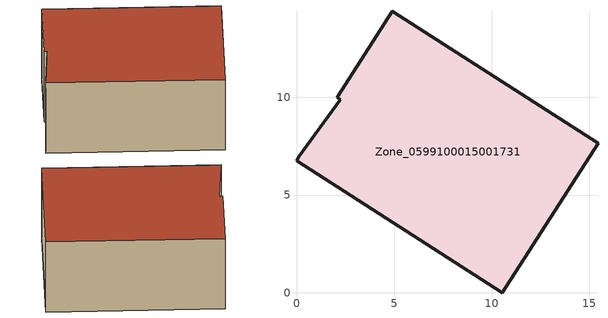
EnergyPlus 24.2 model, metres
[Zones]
Zone_0599100015001731
 floor ground (C_G): 4.9,14.41 15.44,7.66 10.54,0 0,6.75 0.13,6.95 2.24,9.89 2.08,10 z0.74
 wall outside (C_F): 15.44,7.66 4.9,14.41 2.08,10 2.24,9.89 0.13,6.95 0,6.75 10.54,0 15.44,7.66 z0.74:6.67
 roof outside (C_R): 2.24,9.89 0.13,6.95 0,6.75 10.54,0 15.44,7.66 4.9,14.41 2.08,10 z6.67
[BUILDING]
Pand.0599100015001731: North Axis=0; Terrain=City; Loads Convergence Tolerance Value=0.04; Temperature Convergence Tolerance Value=0.4; Solar Distribution=FullExterior; Maximum Number of Warmup Days=25; Minimum Number of Warmup Days=1
[Site:Location]
Rotterdam.The.Hague.AP_ZH_NLD Design_Conditions: Latitude=51.96; Longitude=4.45; Time Zone=1; Elevation=-4.5
[SITE:GROUNDTEMPERATURE:BUILDINGSURFACE]
18, 18, 18, 18, 18, 18, 18, 18, 18, 18, 18, 18
[MATERIAL] Thermal Absorptance=0.9; Solar Absorptance=0.7; Visible Absorptance=0.7
Name | Roughness | Thickness | Conductivity | Density | Specific Heat
G.D.1965-1974 | MediumSmooth | 0.15 | 0.882353 | 540 | 1210
F.D.1965-1974 | Rough | 0.3 | 0.697674 | 1920 | 840
R.D.1965-1974 | MediumRough | 0.2 | 0.232558 | 1500 | 1000
[CONSTRUCTION]
C_G: G.D.1965-1974
C_F: F.D.1965-1974
C_R: R.D.1965-1974
[ZONE]
Zone_0599100015001731: Type=1; Multiplier=1; Ceiling Height=Autocalculate; Volume=Autocalculate; Floor Area=autocalculate; Part of Total Floor Area=Yes
[ZONEINFILTRATION:DESIGNFLOWRATE]
Infil_Zone_0599100015001731: Zone or ZoneList or Space or SpaceList=Zone_0599100015001731; Schedule=AlwaysOn; Design Flow Rate Calculation Method=Flow/Area; Flow Rate per Floor Area=0.0042; Constant Term Coefficient=1; Temperature Term Coefficient=0; Velocity Term Coefficient=0; Velocity Squared Term Coefficient=0
[HVACTEMPLATE:ZONE:IDEALLOADSAIRSYSTEM]
Zone_0599100015001731: Maximum Heating Supply Air Temperature=50; Minimum Cooling Supply Air Temperature=13; Maximum Heating Supply Air Humidity Ratio=0.0156; Minimum Cooling Supply Air Humidity Ratio=0.0077; Heating Limit=NoLimit; Cooling Limit=NoLimit; Dehumidification Control Type=ConstantSensibleHeatRatio; Cooling Sensible Heat Ratio=0.7; Dehumidification Setpoint=60; Humidification Control Type=None; Humidification Setpoint=30; Outdoor Air Method=None; Outdoor Air Flow Rate per Person=0.00944; Outdoor Air Flow Rate per Zone Floor Area=0; Outdoor Air Flow Rate per Zone=0; Demand Controlled Ventilation Type=None; Outdoor Air Economizer Type=NoEconomizer; Heat Recovery Type=None; Sensible Heat Recovery Effectiveness=0.7; Latent Heat Recovery Effectiveness=0.65
[ZONECONTROL:THERMOSTAT]
ThermostatControl_Zone_0599100015001731: Zone or ZoneList=Zone_0599100015001731; Control Type Schedule=DualSetpointControlType; Control 1=Thermostat_Zone_0599100015001731; Temperature Difference Between Cutout And Setpoint=0
[THERMOSTATSETPOINT:DUALSETPOINT]
Thermostat_Zone_0599100015001731: Heating Setpoint Temperature Schedule=HeatingSetpoint_Zone_0599100015001731; Cooling Setpoint Temperature Schedule=CoolingSetpoint_Zone_0599100015001731
[SCHEDULE:COMPACT]
HeatingSetpoint_Zone_0599100015001731: Through: 12/31, For: AllDays, Until: 24:00, 21
CoolingSetpoint_Zone_0599100015001731: Through: 12/31, For: AllDays, Until: 24:00, 24
DualSetpointControlType: Through: 12/31, For: AllDays, Until: 24:00, 4
AlwaysOn: Through: 12/31, For: AllDays, Until: 24:00, 1
